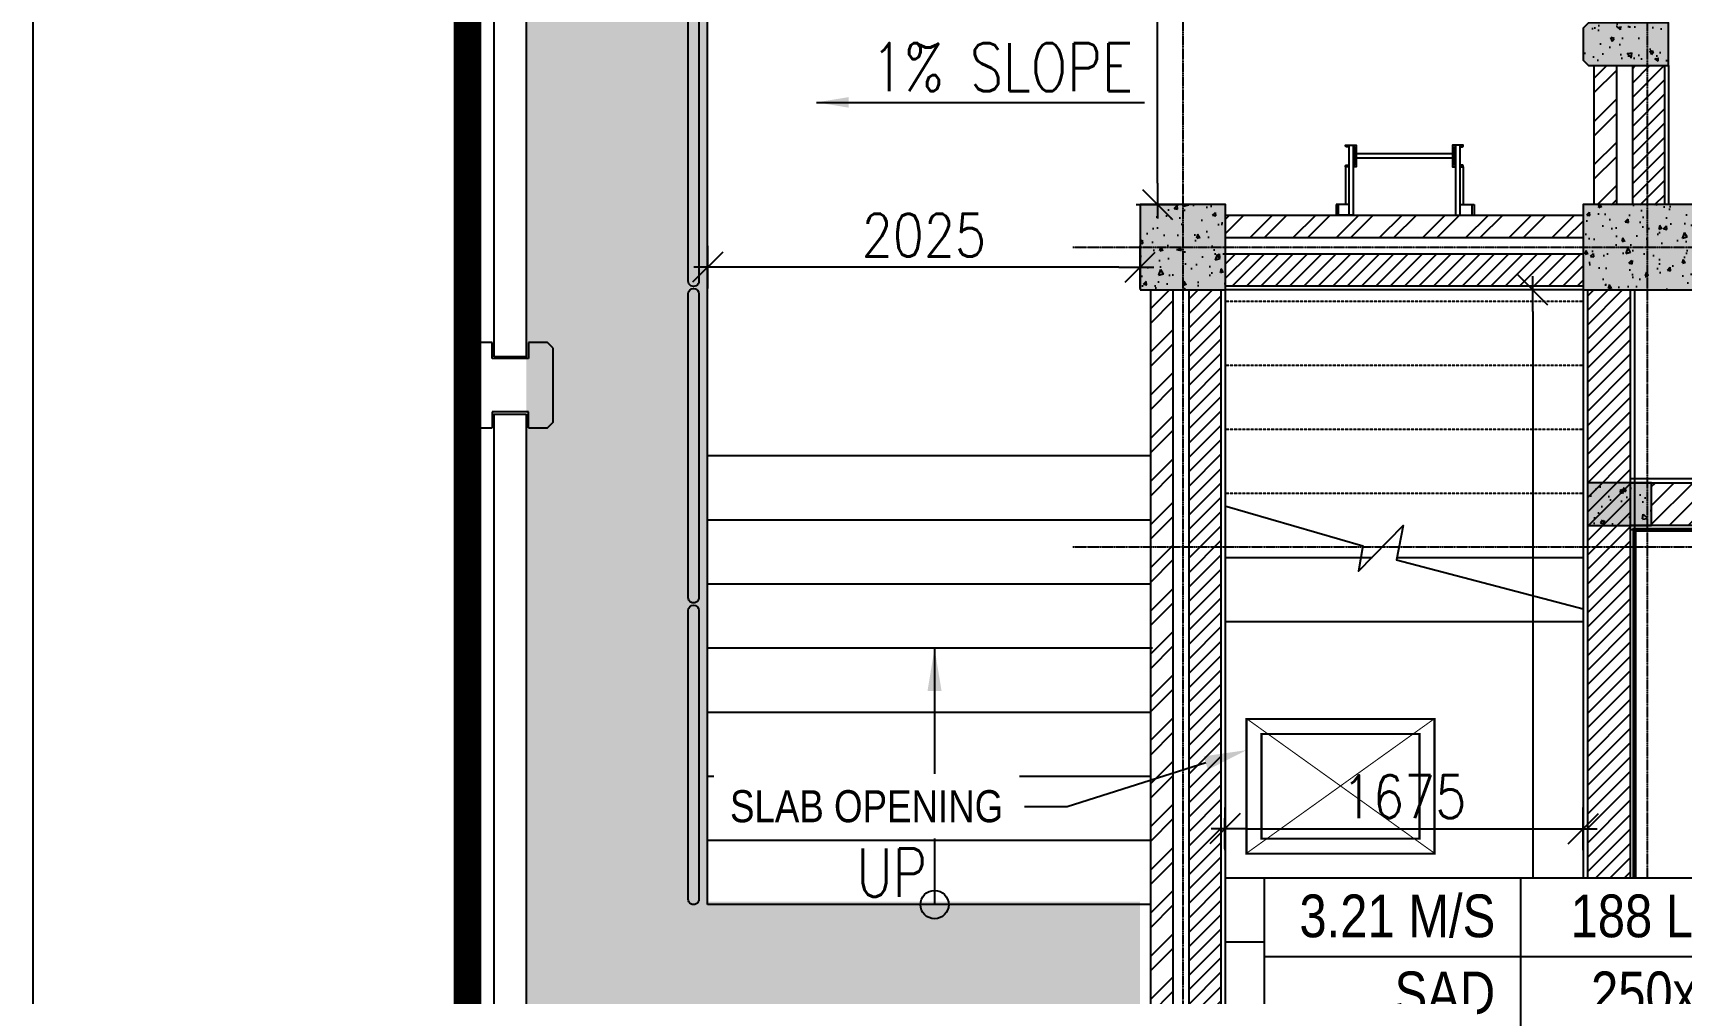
# Model space of a CAD drawing. Header units: metres. Extents: x 841183 to 1048542, y 259326 to 317714.
# Drawn here: x 918664 to 926381, y 304343 to 308837 of the extents above; entities that cross this region are included whole.
import ezdxf
from ezdxf import colors
from ezdxf.entities.mleader import LeaderData, LeaderLine
from ezdxf.enums import TextEntityAlignment as Align
from ezdxf.math import Vec2, Vec3

# ---------------------------------------------------------------- set-up
doc = ezdxf.new("R2010")
doc.units = ezdxf.units.M
doc.set_wipeout_variables(frame=1)
doc.header["$PDMODE"] = 34
for name, pattern in [('( Hidden )', [0.375, 0.25, -0.125]), ('1', [0, 0, 0]), ('DASHED2', [0.375, 0.25, -0.125]), ('HIDDEN', [0.375, 0.25, -0.125]), ('HIDDEN2', [0.1875, 0.125, -0.0625]), ('PHANTOM', [2.5, 1.25, -0.25, 0.25, -0.25, 0.25, -0.25]), ('VILLA AXIS$0$CENTER', [2, 1.25, -0.25, 0.25, -0.25])]:
    doc.linetypes.add(name, pattern=pattern)
doc.layers.add('0_HVAC-OPENING', color=126, linetype='Continuous', lineweight=0)
doc.layers.add('0_PRESSURIZATION  DUCT', color=76, linetype='1', lineweight=0)
for name, color, linetype, transparency in [('A-AXIS DIMENSION', 252, 'Continuous', 0.6), ('A-HATCH', 252, 'Continuous', 0.6), ('A-HATCH SOLID', 253, 'Continuous', 0.6), ('A-REFLECT DOWN', 252, 'Continuous', 0.6)]:
    doc.layers.add(name, color=color, linetype=linetype, transparency=transparency)
for name, color, linetype in [('A-AXIS LINE', 253, 'Continuous'), ('A-FIXTURES', 252, 'Continuous'), ('A-FLOR-STRS', 252, 'Continuous'), ('A-RAILING', 252, 'Continuous'), ('A-SECT-PATT', 9, 'Continuous'), ('A-STAIRS', 252, 'Continuous'), ('A-TEXT', 252, 'Continuous'), ('A-WALL-1', 252, 'Continuous'), ('A-WALL-2', 252, 'Continuous'), ('F-PLOT LIMITS - Zoom', 1, 'Continuous'), ('G-COL', 252, 'Continuous'), ('G-CUT-LINE', 252, 'Continuous'), ('G-LEADER', 252, 'Continuous'), ('G-STAIR', 3, 'Continuous'), ('INTEC -DOOR2', 252, 'Continuous'), ('INTEC -LEADER', 252, 'Continuous'), ('INTEC -TEXT4', 252, 'Continuous'), ('INTEC -WALL', 252, 'Continuous'), ('PAMCAD-PROJECTION', 7, 'Continuous'), ('PRE CAST WALL', 252, 'Continuous'), ('RETURN AIR DUCT', 160, 'HIDDEN'), ('REVISION-CLOUD', 9, 'Continuous'), ('SUPPLY AIR DUCT', 82, 'Continuous'), ('TIP - BEAM-CONC', 6, 'Continuous'), ('TIP - DOOR2', 252, 'Continuous')]:
    doc.layers.add(name, color=color, linetype=linetype)
doc.layers.add('A-REVCLOUD-A', color=7, linetype='Continuous', true_color=0xe00000)
doc.styles.add('ISOCP3', font='isocp3.shx')
doc.styles.add('romans', font='romans.shx', dxfattribs={"width": 0.85})
doc.styles.get("Standard").update_dxf_attribs({"font": 'ARIALN.TTF'})
doc.dimstyles.new('DIM-100', dxfattribs={"dimtxt": 200, "dimasz": 100, "dimexe": 50, "dimexo": 75, "dimgap": 50, "dimtad": 1, "dimdec": 0, "dimrnd": 5, "dimzin": 9, "dimdsep": 46, "dimtxsty": 'romans', "dimblk1": 'D-oblique', "dimblk2": 'D-oblique', "dimsah": 1, "dimcen": 100, "dimdle": 100, "dimclrd": 256, "dimclre": 256, "dimclrt": 131, "dimadec": 0, "dimazin": 0, "dimtfac": 1, "dimtdec": 0, "dimtofl": 0, "dimtmove": 2, "dimatfit": 3, "dimldrblk": 'OBLIQUE', "dimfxl": 100, "dimfxlon": 1, "dimtfillclr": 256, "dimtolj": 1, "dimtzin": 0, "dimarcsym": 0})
doc.dimstyles.new('LEADER-100', dxfattribs={"dimtxt": 225, "dimasz": 200, "dimexe": 100, "dimexo": 100, "dimgap": 50, "dimtad": 1, "dimdec": 0, "dimzin": 0, "dimdsep": 46, "dimtxsty": 'ISOCP3', "dimcen": 100, "dimdle": 100, "dimclrd": 256, "dimclre": 256, "dimclrt": 3, "dimadec": 0, "dimazin": 0, "dimtfac": 1, "dimtdec": 0, "dimtofl": 0, "dimtmove": 2, "dimatfit": 3, "dimfxl": 1, "dimtolj": 1, "dimtzin": 0, "dimarcsym": 0})
doc.dimstyles.new('LEADER-75', dxfattribs={"dimscale": 0.75, "dimtxt": 225, "dimasz": 200, "dimexe": 100, "dimexo": 100, "dimgap": 50, "dimtad": 1, "dimdec": 0, "dimzin": 0, "dimdsep": 46, "dimtxsty": 'romans', "dimcen": 100, "dimdle": 100, "dimclrd": 256, "dimclre": 256, "dimclrt": 3, "dimadec": 0, "dimazin": 0, "dimtfac": 1, "dimtdec": 0, "dimtofl": 0, "dimtmove": 2, "dimatfit": 3, "dimfxl": 1, "dimtolj": 1, "dimtzin": 0, "dimlwd": -1, "dimlwe": -1, "dimarcsym": 0})
doc.dimstyles.get("Standard").update_dxf_attribs({"dimtxt": 200, "dimasz": 150, "dimexe": 150, "dimexo": 150, "dimgap": 100, "dimtad": 0, "dimtih": 1, "dimtoh": 1, "dimdec": 0, "dimzin": 0, "dimdsep": 46, "dimtxsty": 'Standard', "dimcen": 0.09, "dimadec": 0, "dimazin": 0, "dimtfac": 1, "dimtdec": 0, "dimtofl": 0, "dimtmove": 0, "dimatfit": 3, "dimfxl": 1, "dimtolj": 1, "dimtzin": 0, "dimarcsym": 0})

# ---------------------------------------------------------------- blocks, each defined once
blk = doc.blocks.new('D-oblique')
for p, q in [((0, -1), (0, 1)), ((-0.707, -0.707), (0.707, 0.707)), ((-1, 0), (0.647, 0))]:
    blk.add_line(p, q)
blk = doc.blocks.new('*D284')
at = {"layer": 'A-AXIS DIMENSION', "lineweight": -2, "transparency": 16777216}
for p, q in [((-45334.8, 300), (-45634.8, 300)), ((-45434.8, 50), (-45434.8, -49450)), ((-45334.8, -49700), (-45634.8, -49700))]:
    blk.add_line(p, q, dxfattribs=at)
at = {"layer": 'Defpoints', "color": 0, "transparency": 16777216}
for p in [(-44732, 300), (-45434.8, -49700), (-44732, -49700)]:
    blk.add_point(p, dxfattribs=at)
at = {"layer": 'A-AXIS DIMENSION', "lineweight": -2, "transparency": 16777216, "xscale": 250, "yscale": 250, "zscale": 250}
for p, rotation in [((-45434.8, 300), 90), ((-45434.8, -49700), 270)]:
    blk.add_blockref('D-oblique', p, dxfattribs=dict(at, rotation=rotation))
at = {"layer": 'A-AXIS DIMENSION', "color": 252, "transparency": 16777216, "insert": (-45734.8, -24700), "char_height": 500, "attachment_point": 5, "rotation": 90, "style": 'romans'}
blk.add_mtext('\\A1;50000', dxfattribs=at)
blk = doc.blocks.new('_OBLIQUE')
at = {"color": 0, "linetype": 'ByBlock'}
blk.add_line((-0.5, -0.5), (0.5, 0.5), dxfattribs=at)
blk = doc.blocks.new('A$C56b1935b')
at = {"layer": 'A-WALL-1', "color": 252}
for p, q in [((-5199.4, -4595.9, 0), (-5224.4, -4620.9, 0)), ((-5224.4, -4620.9, 0), (-5224.4, -4970.9, 0)), ((-5109.4, -4595.9, 0), (-5199.4, -4595.9, 0)), ((-5109.4, -4670.9, 0), (-5109.4, -4595.9, 0)), ((-4849.4, -4595.9, 0), (-4939.4, -4595.9, 0)), ((-4939.4, -4595.9, 0), (-4939.4, -4670.9, 0)), ((-4824.4, -4620.9, 0), (-4849.4, -4595.9, 0)), ((-4824.4, -4620.9, 0), (-4824.4, -4970.9, 0)), ((-4939.4, -4670.9, 0), (-5109.4, -4670.9, 0)), ((-4939.4, -4920.9, 0), (-5109.4, -4920.9, 0)), ((-5109.4, -4920.9, 0), (-5109.4, -4995.9, 0)), ((-4939.4, -4995.9, 0), (-4939.4, -4920.9, 0)), ((-5224.4, -4970.9, 0), (-5199.4, -4995.9, 0)), ((-5199.4, -4995.9, 0), (-5109.4, -4995.9, 0)), ((-4939.4, -4995.9, 0), (-4849.4, -4995.9, 0)), ((-4849.4, -4995.9, 0), (-4824.4, -4970.9, 0)), ((-4824.4, -4970.9, 0), (-4849.4, -4995.9, 0))]:
    blk.add_line(p, q, dxfattribs=at)
at = {"layer": 'PRE CAST WALL', "color": 252}
for p, q in [((-5099.4, -4662.4, 0), (-5099.4, -2629.5, 0)), ((-4949.4, -2629.5, 0), (-4949.4, -4662.4, 0)), ((-4949.4, -4662.4, 0), (-5099.4, -4662.4, 0)), ((-5099.4, -8660.9, -41.6), (-5099.4, -4930.9, -41.6)), ((-5099.4, -4930.9, -41.6), (-4949.4, -4930.9, -41.6)), ((-4949.4, -4930.9, -41.6), (-4949.4, -8660.9, -41.6))]:
    blk.add_line(p, q, dxfattribs=at)
blk = doc.blocks.new('*D436')
at = {"layer": 'A-AXIS DIMENSION', "lineweight": -2, "transparency": 16777216}
for p, q in [((-42475.6, -4192.7), (-42475.6, -4268.3)), ((-40550.6, -4218.3), (-42375.6, -4218.3)), ((-40450.6, -4192.7), (-40450.6, -4268.3))]:
    blk.add_line(p, q, dxfattribs=at)
at = {"layer": 'Defpoints', "color": 0, "transparency": 16777216}
for p in [(-42475.6, -4125, -68.1), (-40450.6, -4125, -68.1), (-42475.6, -4218.3)]:
    blk.add_point(p, dxfattribs=at)
at = {"layer": 'A-AXIS DIMENSION', "lineweight": -2, "transparency": 16777216, "xscale": 100, "yscale": 100, "zscale": 100, "rotation": 180}
blk.add_blockref('D-oblique', (-42475.6, -4218.3), dxfattribs=at)
at = {"layer": 'A-AXIS DIMENSION', "lineweight": -2, "transparency": 16777216, "xscale": 100, "yscale": 100, "zscale": 100}
blk.add_blockref('D-oblique', (-40450.6, -4218.3), dxfattribs=at)
at = {"layer": 'A-AXIS DIMENSION', "color": 252, "transparency": 16777216, "insert": (-41463.1, -4068.3), "char_height": 200, "attachment_point": 5, "style": 'romans'}
blk.add_mtext('\\A1;2025', dxfattribs=at)
blk = doc.blocks.new('*D468')
at = {"layer": 'A-AXIS DIMENSION', "lineweight": -2, "transparency": 16777216}
for p, q in [((-40270.4, -395), (-40419.1, -395)), ((-40369.1, -3825), (-40369.1, -495)), ((-40271.6, -3925), (-40419.1, -3925))]:
    blk.add_line(p, q, dxfattribs=at)
at = {"layer": 'Defpoints', "color": 0, "transparency": 16777216}
for p in [(-40369.1, -395), (-39902.7, -395, -68.1), (-40050.6, -3925, -68.1)]:
    blk.add_point(p, dxfattribs=at)
at = {"layer": 'A-AXIS DIMENSION', "lineweight": -2, "transparency": 16777216, "xscale": 100, "yscale": 100, "zscale": 100}
for p, rotation in [((-40369.1, -395), 90), ((-40369.1, -3925), 270)]:
    blk.add_blockref('D-oblique', p, dxfattribs=dict(at, rotation=rotation))
at = {"layer": 'A-AXIS DIMENSION', "color": 252, "transparency": 16777216, "insert": (-40534.3, -1892.6), "char_height": 200, "attachment_point": 5, "rotation": 90, "style": 'romans'}
blk.add_mtext('\\A1;3530', dxfattribs=at)
blk = doc.blocks.new('*D450')
at = {"layer": 'A-AXIS DIMENSION', "lineweight": -2, "transparency": 16777216}
for p, q in [((-40053.1, -6941.2), (-40053.1, -6796.6)), ((-39953.1, -6846.6), (-38475.6, -6846.6)), ((-38375.6, -6941.2), (-38375.6, -6796.6))]:
    blk.add_line(p, q, dxfattribs=at)
at = {"layer": 'Defpoints', "color": 0, "transparency": 16777216}
for p in [(-38375.6, -6846.6), (-40053.1, -7041.7, -68.1), (-38375.6, -7041.7, -68.1)]:
    blk.add_point(p, dxfattribs=at)
at = {"layer": 'A-AXIS DIMENSION', "lineweight": -2, "transparency": 16777216, "xscale": 100, "yscale": 100, "zscale": 100, "rotation": 180}
blk.add_blockref('D-oblique', (-40053.1, -6846.6), dxfattribs=at)
at = {"layer": 'A-AXIS DIMENSION', "lineweight": -2, "transparency": 16777216, "xscale": 100, "yscale": 100, "zscale": 100}
blk.add_blockref('D-oblique', (-38375.6, -6846.6), dxfattribs=at)
at = {"layer": 'A-AXIS DIMENSION', "color": 252, "transparency": 16777216, "insert": (-39214.4, -6696.6), "char_height": 200, "attachment_point": 5, "style": 'romans'}
blk.add_mtext('\\A1;1675', dxfattribs=at)
blk = doc.blocks.new('StfGB')
at = {"layer": 'A-HATCH SOLID'}
blk.add_hatch(color=256, dxfattribs=at).paths.add_polyline_path([(-100, -187.5), (100, -187.5), (100, 187.5), (75, 212.5), (-75, 212.5), (-100, 187.5)])
at = {"layer": 'A-SECT-PATT'}
h = blk.add_hatch(dxfattribs=at)
h.set_pattern_fill('AR-CONC', color=8, style=0)
h.paths.add_polyline_path([(-100, -187.5), (100, -187.5), (100, 187.5), (75, 212.5), (-75, 212.5), (-100, 187.5)])
at = {"layer": 'A-WALL-2'}
blk.add_lwpolyline([(-100, -187.5), (100, -187.5), (100, 187.5), (75, 212.5), (-75, 212.5), (-100, 187.5)], close=True, dxfattribs=at)
blk = doc.blocks.new('A$C6F532CE2')
at = {"layer": 'A-FLOR-STRS'}
for p, q in [((60, 328.3), (60, 0)), ((80, 328.3), (80, 35)), ((560, 328.3), (560, 0)), ((580, 328.3), (580, 0)), ((545, 287.3), (95, 287.3)), ((545, 267.3), (95, 267.3)), ((545, 267.3), (95, 267.3)), ((44, 226.3), (44, 50)), ((596, 226.3), (596, 50)), ((60, 50), (0, 50)), ((0, 50), (0, 0)), ((10, 50), (10, 0)), ((80, 50), (80, 0)), ((80, 50), (80, 0)), ((580, 50), (646, 50)), ((636, 50), (636, 0)), ((646, 50), (646, 0)), ((80, 0), (0, 0)), ((80, 0), (70, 0)), ((560, 0), (576, 0)), ((566, 0), (646, 0)), ((566, 0), (576, 0))]:
    blk.add_line(p, q, dxfattribs=at)
at = {"layer": 'A-FLOR-STRS', "elevation": 0}
for points in [[(60, 320.7), (48, 320.7, -0.414214), (44, 324.7), (44, 328.3), (95, 328.3), (95, 226.3), (80, 226.3)], [(80, 233.9), (81, 233.9, 0.414214), (89, 241.9), (89, 312.7, 0.414214), (81, 320.7), (80, 320.7)], [(580, 320.7), (592, 320.7, 0.414214), (596, 324.7), (596, 328.3), (545, 328.3), (545, 226.3), (560, 226.3)], [(560, 233.9), (559, 233.9, -0.414214), (551, 241.9), (551, 312.7, -0.414214), (559, 320.7), (560, 320.7)], [(60, 226.3), (44, 226.3), (44, 229.9, -0.414214), (48, 233.9), (60, 233.9)], [(580, 226.3), (596, 226.3), (596, 229.9, 0.414214), (592, 233.9), (580, 233.9)]]:
    blk.add_lwpolyline(points, format="xyb", dxfattribs=at)
blk = doc.blocks.new('Stf200x300')
at = {"layer": 'A-HATCH SOLID'}
blk.add_hatch(color=256, dxfattribs=at).paths.add_polyline_path([(100, 150), (-100, 150), (-100, -150), (100, -150)])
at = {"layer": 'A-SECT-PATT'}
h = blk.add_hatch(dxfattribs=at)
h.set_pattern_fill('AR-CONC', color=8, style=0)
h.paths.add_polyline_path([(100, 150), (-100, 150), (-100, -150), (100, -150)])
at = {"layer": 'A-WALL-2'}
blk.add_lwpolyline([(-100, -150), (100, -150), (100, 150), (-100, 150)], close=True, dxfattribs=at)
blk = doc.blocks.new('*D440')
at = {"layer": 'A-AXIS DIMENSION', "lineweight": -2, "transparency": 16777216}
for p, q in [((-38515.9, -4325), (-38661.8, -4325)), ((-38611.8, -4425), (-38611.8, -10576.7)), ((-38515.9, -10676.7), (-38661.8, -10676.7))]:
    blk.add_line(p, q, dxfattribs=at)
at = {"layer": 'Defpoints', "color": 0, "transparency": 16777216}
for p in [(-38375.6, -4325, -68.1), (-38611.8, -10676.7), (-38375.6, -10676.7, -68.1)]:
    blk.add_point(p, dxfattribs=at)
at = {"layer": 'A-AXIS DIMENSION', "lineweight": -2, "transparency": 16777216, "xscale": 100, "yscale": 100, "zscale": 100}
for p, rotation in [((-38611.8, -4325), 90), ((-38611.8, -10676.7), 270)]:
    blk.add_blockref('D-oblique', p, dxfattribs=dict(at, rotation=rotation))
at = {"layer": 'A-AXIS DIMENSION', "color": 252, "transparency": 16777216, "insert": (-38761.8, -7500.8), "char_height": 200, "attachment_point": 5, "rotation": 90, "style": 'romans'}
blk.add_mtext('\\A1;6350', dxfattribs=at)
blk = doc.blocks.new('COLUMN-C1')
at = {"layer": 'A-WALL-1', "color": 252}
for p, q in [((923038.9, 204444.3, -68.1), (923063.9, 204469.3, -68.1)), ((923038.9, 204444.3, -68.1), (923038.9, 204094.3, -68.1)), ((923063.9, 204469.3, -68.1), (923153.9, 204469.3, -68.1)), ((923153.9, 204469.3, -68.1), (923153.9, 204394.3, -68.1)), ((923323.9, 204394.3, -68.1), (923323.9, 204469.3, -68.1)), ((923323.9, 204469.3, -68.1), (923413.9, 204469.3, -68.1)), ((923413.9, 204469.3, -68.1), (923438.9, 204444.3, -68.1)), ((923438.9, 204444.3, -68.1), (923438.9, 204094.3, -68.1)), ((923153.9, 204394.3, -68.1), (923323.9, 204394.3, -68.1)), ((923153.9, 204069.3, -68.1), (923153.9, 204144.3, -68.1)), ((923153.9, 204144.3, -68.1), (923323.9, 204144.3, -68.1)), ((923323.9, 204144.3, -68.1), (923323.9, 204069.3, -68.1)), ((923063.9, 204069.3, -68.1), (923038.9, 204094.3, -68.1)), ((923038.9, 204094.3, -68.1), (923063.9, 204069.3, -68.1)), ((923153.9, 204069.3, -68.1), (923063.9, 204069.3, -68.1)), ((923413.9, 204069.3, -68.1), (923323.9, 204069.3, -68.1)), ((923438.9, 204094.3, -68.1), (923413.9, 204069.3, -68.1))]:
    blk.add_line(p, q, dxfattribs=at)
blk = doc.blocks.new('A$Caea4c824')
at = {"layer": 'PRE CAST WALL', "color": 252}
for points, elevation in [([(385, 28187.9), (385, 30220.8), (535, 30220.8), (535, 28187.9)], -68.1), ([(535, 27919.4), (535, 24189.4), (385, 24189.4), (385, 27919.4)], -109.7)]:
    blk.add_lwpolyline(points, close=True, dxfattribs=dict(at, elevation=elevation))
at = {"layer": 'A-AXIS DIMENSION', "color": 252, "xscale": -1}
blk.add_blockref('COLUMN-C1', (923698.8, -176214.9), dxfattribs=at)
blk = doc.blocks.new('D800')
at = {"layer": 'TIP - DOOR2'}
for points in [[(0, 900), (0, 1046), (50, 1046), (50, 1006), (66, 1006), (66, 949), (50, 949), (50, 900)], [(800, 900), (800, 1046), (750, 1046), (750, 1006), (734, 1006), (734, 949), (750, 949), (750, 900)]]:
    blk.add_lwpolyline(points, close=True, dxfattribs=at)
blk.add_lwpolyline([(50, 200), (50, 900), (93.1, 900), (93.1, 201.3)], dxfattribs=at)
blk.add_arc((50, 900), 700, 270, 0, dxfattribs=at)
blk = doc.blocks.new('*U57')
at = {"color": 255}
blk.add_wipeout([(-1612.4, 2324.1), (-4733.6, 2324.1), (-4733.6, 1400.6), (-1612.4, 1400.6)], dxfattribs=at)
blk.add_lwpolyline([(-1612.4, 2324.1), (-4733.6, 2324.1), (-4733.6, 1400.6), (-1612.4, 1400.6)], close=True)
for points in [[(-3233.6, 2324.1), (-3233.6, 1400.6)], [(-1612.4, 1862.4), (-4733.6, 1862.4)]]:
    blk.add_lwpolyline(points)
at = {"layer": 'SUPPLY AIR DUCT'}
for tag, p in [('M/S', (-3900, 1977.8)), ('L/S', (-2160.8, 1977.8)), ('SAD', (-3970.3, 1527.2)), ('SIZE', (-2359.5, 1527.2))]:
    blk.add_attdef(tag, p, '', height=250, dxfattribs=at)
blk.add_leader([(0, 0), (-1133, 1864.3), (-1612.4, 1862.4)], dimstyle='Standard', override={"dimasz": 250, "dimgap": 100, "dimtad": 0})
blk = doc.blocks.new('A$Caca1db55')
at = {"layer": '0_HVAC-OPENING', "linetype": '( Hidden )', "ltscale": 100, "const_width": 5, "elevation": -111.4}
blk.add_lwpolyline([(-39752.2, -6686.4), (-38872.2, -6686.4), (-38872.2, -6056.4), (-39752.2, -6056.4)], close=True, dxfattribs=at)
for points in [[(-39752.2, -6686.4), (-38872.2, -6056.4)], [(-38872.2, -6686.4), (-39752.2, -6056.4)]]:
    blk.add_lwpolyline(points, dxfattribs=at)
at = {"layer": '0_PRESSURIZATION  DUCT', "const_width": 10, "elevation": -111.4}
for points in [[(-39043.1, -6058.2), (-39752.2, -6058.2), (-39752.2, -6688.2), (-39043.1, -6688.2)], [(-39662.2, -6688.2), (-38872.2, -6688.2), (-38872.2, -6058.2), (-39043.1, -6058.2)], [(-39043.1, -6128.2), (-39682.2, -6128.2), (-39682.2, -6618.2), (-39043.1, -6618.2)], [(-39657, -6618.2), (-38942.2, -6618.2), (-38942.2, -6128.2), (-39043.1, -6128.2)]]:
    blk.add_lwpolyline(points, dxfattribs=at)
ml = blk.add_multileader_mtext('Standard')
ml.set_content('SLAB OPENING', color=256)
ml.set_leader_properties()
ml.build(insert=Vec2(0, 0))
ml.multileader.update_dxf_attribs({"text_left_attachment_type": 2, "text_right_attachment_type": 2, "dogleg_length": 200, "arrow_head_size": 200})
ctx = ml.context
ctx.base_point, ctx.char_height, ctx.arrow_head_size, ctx.landing_gap_size, ctx.plane_origin = Vec3(-42252.9, -6468.9, 103.7), 150, 200, 100, Vec3(-43860.3, -8531.5, 103.7)
ctx.left_attachment, ctx.right_attachment, ctx.text_align_type = 2, 2, 2
notes = []
notes.append((ctx, [(0, (1, 1, 0), (-40591.5, -6468.9, 103.7), (-1, 0), 200, [(0, [(-39752.2, -6203.8, 103.7)], 0, [])])]))
ctx.mtext.insert, ctx.mtext.alignment, ctx.mtext.flow_direction = Vec3(-40891.5, -6391.3, 103.7), 3, 5
ctx.mtext.has_bg_fill, ctx.mtext.bg_color, ctx.mtext.bg_scale_factor, ctx.mtext.bg_transparency, ctx.mtext.use_window_bg_color = 1, -1027028792, 1.5, 0, 1
for ctx, leaders in notes:
    for number, flags, end, landing, length, lines in leaders:
        leader = LeaderData()
        leader.index, (leader.has_last_leader_line, leader.has_dogleg_vector, leader.attachment_direction) = number, flags
        leader.last_leader_point, leader.dogleg_vector, leader.dogleg_length = Vec3(end), Vec3(landing), length
        for number, points, colour, breaks in lines:
            line = LeaderLine()
            line.index, line.vertices, line.color, line.breaks = number, Vec3.list(points), colors.encode_raw_color(colour), breaks
            leader.lines.append(line)
        ctx.leaders.append(leader)
blk = doc.blocks.new('A$C10b3fa2f')
at = {"layer": 'F-PLOT LIMITS - Zoom', "color": 252, "linetype": 'HIDDEN2', "ltscale": 2500, "elevation": 74}
blk.add_lwpolyline([(-43400, 300, 100, 75, 0), (6600, 300, 128.5, 128.5, 0), (6600.1, -49700, 128.5, 128.5, 0), (-43400, -49700, 128.5, 128.5, 0)], format="xyseb", close=True, dxfattribs=at)
at = {"layer": 'A-AXIS DIMENSION', "color": 252}
dim = blk.add_linear_dim(base=(-45434.8, -49700, 74), p1=(-44732, 300, 74), p2=(-44732, -49700, 74), angle=90, dimstyle='DIM-100', override={"dimtxt": 500, "dimasz": 250, "dimexe": 200, "dimexo": 200, "dimrnd": 100, "dimdle": 200, "dimclrt": 252}, dxfattribs=at)
dim.commit()
dim.dimension.update_dxf_attribs({"geometry": '*D284', "text_midpoint": (-45734.8, -24700, 74)})
blk.add_blockref('A$C56b1935b', (-38175.6, 300, 6), dxfattribs=at)
at = {"layer": 'A-REFLECT DOWN'}
h = blk.add_hatch(dxfattribs=at)
h.set_pattern_fill('AR-HBONE', color=256, scale=75, style=0)
h.set_pattern_definition([(45, (-872853.3, -501345.44), (0, 424.26407), [900, -300]), (135, (-872641.16, -501133.3), (3e-14, 424.26407), [900, -300])])
h.paths.add_polyline_path([(-40951.9, -7637.1), (-40445.1, -7637.1), (-40278.2, -7926.1), (-40445.1, -8215.1), (-40951.9, -8215.1), (-41118.8, -7926.1)])
edge = h.paths.add_edge_path()
edge.add_line((-40250.6, -6912.7), (-42275.6, -6912.7))
edge.add_line((-42275.6, -6912.7), (-42275.6, -105.8))
edge.add_line((-42275.6, -105.8), (-42275.6, 38.9))
edge.add_line((-42275.6, 38.9), (-43125, 38.9))
edge.add_line((-43125, 38.9), (-43125, -30517.1))
edge.add_line((-43125, -30517.1), (-43000, -30517.1))
edge.add_line((-43000, -30517.1), (-43000, -32386.1))
edge.add_line((-43000, -32386.1), (-6450, -32386.1))
edge.add_arc((-6450, -25886.1), 6500, 270, 360)
edge.add_line((50, -25886.1), (50, -22117.5))
edge.add_line((50, -22117.5), (-3025.4, -22117.5))
edge.add_line((-3025.4, -22117.5), (-3025.4, -31367.5))
edge.add_line((-3025.4, -31367.5), (-37875.6, -31367.3))
edge.add_line((-37875.6, -31367.3), (-37875.6, -22117.5))
edge.add_line((-37875.6, -22117.5), (-40250.6, -22117.5))
edge.add_line((-40250.6, -22117.5), (-40250.6, -6912.7))
blk = doc.blocks.new('A$Cef9c9996')
at = {"layer": 'A-HATCH'}
h = blk.add_hatch(dxfattribs=at)
h.set_pattern_fill('ANSI32', color=256, scale=15, angle=180)
h.set_pattern_definition([(225, (1829.27, 1491.02), (101.0279, -101.0279), []), (225, (1761.92, 1491.02), (101.0279, -101.0279), [])])
h.paths.add_polyline_path([(-38325.61537, -3926.6899), (-38220.61537, -3926.6899), (-38220.61537, -3274.99875), (-38325.61537, -3274.99875)])
h = blk.add_hatch(dxfattribs=at)
h.set_pattern_fill('ANSI31', color=256, scale=15, angle=180, style=0)
h.set_pattern_definition([(225, (1829.273, 1491.025), (33.67596, -33.67596), [])])
h.paths.add_polyline_path([(-38145.61537, -3926.6899), (-37995.61537, -3926.6899), (-37995.61537, -3274.99875), (-38145.61537, -3274.99875)])
h = blk.add_hatch(dxfattribs=at)
h.set_pattern_fill('ANSI32', color=256, scale=15)
h.set_pattern_definition([(45, (-873053.33, -309197.14), (-101.027881, 101.027881), []), (45, (-872985.98, -309197.14), (-101.027881, 101.027881), [])])
h.paths.add_polyline_path([(-40450.61533, -4076.69016), (-40450.61559, -4076.69016), (-40450.61559, -3971.69016), (-40450.61533, -3971.69016)])
h.paths.add_polyline_path([(-40295.61533, -4324.99901), (-40400.61533, -4324.99901), (-40400.61533, -9476.69043), (-40295.61533, -9476.69043)])
h = blk.add_hatch(dxfattribs=at)
h.set_pattern_fill('ANSI32', color=256, scale=15, angle=-180)
h.set_pattern_definition([(225, (-873053.33, -309195.45), (101.027881, -101.027881), []), (225, (-873120.68, -309195.45), (101.027881, -101.027881), [])])
h.paths.add_polyline_path([(-40050.61533, -3974.99901), (-40050.61533, -4079.99901), (-38375.61537, -4079.99901), (-38375.61537, -3974.99901)])
h = blk.add_hatch(dxfattribs=at)
h.set_pattern_fill('ANSI31', color=256, scale=15, style=0)
h.set_pattern_definition([(45, (-110310.893, -154243.91), (-33.67596, 33.67596), [])])
h.paths.add_polyline_path([(-40050.61533, -4155.01191), (-40050.61533, -4305.01191), (-38375.61537, -4305.82481), (-38375.61537, -4155.82481)])
h = blk.add_hatch(dxfattribs=at)
h.set_pattern_fill('ANSI31', color=256, scale=15)
h.set_pattern_definition([(45, (-873053.327, -309197.14), (-33.6759605, 33.6759605), [])])
h.paths.add_polyline_path([(-40070.61533, -4324.99901), (-40220.61507, -4324.99901), (-40220.61507, -9476.69043), (-40070.61533, -9476.69043)])
h = blk.add_hatch(dxfattribs=at)
h.set_pattern_fill('ANSI31', color=256, scale=15)
h.set_pattern_definition([(45, (14604.04, -10027.43), (-33.67596, 33.67596), [])])
h.paths.add_polyline_path([(-38155.47993, -4324.99875), (-38355.47993, -4324.99875), (-38355.47988, -10476.69043), (-38155.47988, -10476.69043)])
h = blk.add_hatch(dxfattribs=at)
h.set_pattern_fill('ANSI31', color=256, scale=500, angle=-180)
h.set_pattern_definition([(225, (-959189.83, -309197.11), (44.194174, -44.194174), [])])
h.paths.add_polyline_path([(-35949.48603, -5227.23283), (-38055.61764, -5227.23283), (-38055.61764, -5427.23283), (-35949.48603, -5427.23283)])
h.paths.add_polyline_path([(-33585.61764, -5227.23283), (-35749.48603, -5227.23283), (-35749.48603, -5427.23283), (-33585.61764, -5427.23283)])
h.paths.add_polyline_path([(-30374.27768, -5357.77533), (-30354.27768, -5337.77533), (-30194.27932, -5337.77533), (-30194.27735, -5227.23568), (-33585.61764, -5227.23283), (-33585.61764, -5427.23283), (-30374.27768, -5427.23283)])
at = {"layer": 'A-HATCH SOLID'}
for points in [[(-40450.61533, -4324.99901), (-40050.61533, -4324.99901), (-40050.61533, -3924.99875), (-40450.61533, -3924.99875)], [(-38375.61537, -4324.99875), (-37775.61537, -4324.99875), (-37775.61537, -3924.99875), (-38375.61537, -3924.99875)]]:
    blk.add_hatch(color=256, dxfattribs=at).paths.add_polyline_path(points)
at = {"layer": 'A-REFLECT DOWN'}
h = blk.add_hatch(dxfattribs=at)
h.set_pattern_fill('AR-HBONE', color=256, scale=75, style=0)
h.set_pattern_definition([(45, (-873053.33, -501634.64), (0, 424.26407), [900, -300]), (135, (-872841.2, -501422.5), (3e-14, 424.26407), [900, -300])])
h.paths.add_polyline_path([(-41151.96082, -7926.32103), (-40645.1139, -7926.32103), (-40478.26212, -8215.31679), (-40645.1139, -8504.31255), (-41151.96082, -8504.31255), (-41318.8126, -8215.31679)])
edge = h.paths.add_edge_path()
edge.add_line((-40450.61533, -7201.94287), (-42475.61533, -7201.94287))
edge.add_line((-42475.61533, -7201.94287), (-42475.61533, -394.99875))
edge.add_line((-42475.61533, -394.99875), (-42475.61533, -250.33845))
edge.add_line((-42475.61533, -250.33845), (-43325.04045, -250.33845))
edge.add_line((-43325.04045, -250.33845), (-43325.03899, -30806.27827))
edge.add_line((-43325.03899, -30806.27827), (-43200.04115, -30806.27827))
edge.add_line((-43200.04115, -30806.27827), (-43200.04115, -32675.32518))
edge.add_line((-43200.04115, -32675.32518), (-6650.05266, -32675.32518))
edge.add_arc((-6650.05266, -26175.32518), 6500, 270, 360)
edge.add_line((-150.05266, -26175.32518), (-150.05266, -22406.69091))
edge.add_line((-150.05266, -22406.69091), (-3225.46308, -22406.69091))
edge.add_line((-3225.46308, -22406.69091), (-3225.46308, -31656.6906))
edge.add_line((-3225.46308, -31656.6906), (-38075.61537, -31656.47599))
edge.add_line((-38075.61537, -31656.47599), (-38075.61537, -22406.6906))
edge.add_line((-38075.61537, -22406.6906), (-40450.61533, -22406.6906))
edge.add_line((-40450.61533, -22406.6906), (-40450.61533, -7201.94287))
at = {"layer": 'A-SECT-PATT'}
h = blk.add_hatch(dxfattribs=at)
h.set_pattern_fill('AR-CONC', color=252, angle=23.86823727, style=0)
h.set_pattern_definition([(73.86824, (-150416.2, -62716.27), (173.05345, 59.14229), [19.05, -209.55]), (18.86824, (-150416.2, -62716.27), (-109.53758, 160.45665), [15.24, -167.64058]), (124.31968, (-150401.77, -62711.34), (63.51588, 219.59893), [16.19, -178.09024]), (70.05244, (-150436.75, -62669.82), (264.9077, 71.2412), [28.575, -314.325]), (120.5038, (-150414.67, -62663.88), (116.98376, 322.3278), [24.285, -267.1356]), (15.0524, (-150436.75, -62669.82), (116.98376, 322.3278), [22.85997, -251.45973]), (44.86824, (-150408.38, -62671.15), (180.02813, -32.17087), [19.05, -209.55]), (349.86824, (-150408.38, -62671.15), (-18.01222, 193.44316), [15.24, -167.64]), (95.31968, (-150393.38, -62673.83), (162.01591, 161.2723), [16.19, -178.08994]), (61.36824, (-150416.19, -62716.27), (-31.38944, 78.573514), [0, -165.608, 0, -170.18, 0, -168.275]), (31.36824, (-150416.19, -62716.27), (20.5686, 118.650527), [0, -97.028, 0, -161.798, 0, -64.135]), (351.36824, (-150467.99, -62739.19), (126.31272, 49.625846), [0, -63.5, 0, -198.12, 0, -262.89]), (341.36824, (-150491.22, -62749.47), (125.1725, 83.19018), [0, -82.55, 0, -131.572, 0, -186.69])])
h.paths.add_polyline_path([(-40450.61533, -4324.99875), (-40050.61533, -4324.99875), (-40050.61533, -3924.99875), (-40450.61533, -3924.99875)])
h = blk.add_hatch(dxfattribs=at)
h.set_pattern_fill('AR-CONC', color=252, angle=23.86823727, style=0)
h.set_pattern_definition([(73.86824, (-151851.2, -62716.27), (173.05345, 59.14229), [19.05, -209.55]), (18.86824, (-151851.2, -62716.27), (-109.53758, 160.45665), [15.24, -167.64058]), (124.31968, (-151836.77, -62711.34), (63.51588, 219.59893), [16.19, -178.09024]), (70.05244, (-151871.75, -62669.82), (264.9077, 71.2412), [28.575, -314.325]), (120.5038, (-151849.67, -62663.88), (116.98376, 322.3278), [24.285, -267.1356]), (15.0524, (-151871.75, -62669.82), (116.98376, 322.3278), [22.85997, -251.45973]), (44.86824, (-151843.38, -62671.15), (180.02813, -32.17087), [19.05, -209.55]), (349.86824, (-151843.38, -62671.15), (-18.01222, 193.44316), [15.24, -167.64]), (95.31968, (-151828.38, -62673.83), (162.01591, 161.2723), [16.19, -178.08994]), (61.36824, (-151851.19, -62716.27), (-31.38944, 78.573514), [0, -165.608, 0, -170.18, 0, -168.275]), (31.36824, (-151851.19, -62716.27), (20.5686, 118.650527), [0, -97.028, 0, -161.798, 0, -64.135]), (351.36824, (-151902.99, -62739.19), (126.31272, 49.625846), [0, -63.5, 0, -198.12, 0, -262.89]), (341.36824, (-151926.22, -62749.47), (125.1725, 83.19018), [0, -82.55, 0, -131.572, 0, -186.69])])
h.paths.add_polyline_path([(-38375.61537, -4324.99875), (-37780.61563, -4324.99875), (-37780.61563, -3924.99875), (-38375.61537, -3924.99875)])
at = {"layer": 'A-AXIS LINE', "linetype": 'VILLA AXIS$0$CENTER', "ltscale": 4}
for p, q in [((-40250.61533, 4858.12244, 0.00009), (-40250.61533, -22453.28214, 0.00009)), ((-38075.61537, 4858.12244, 0.00009), (-38075.61537, -22456.13794, -5.9642)), ((-40765.74437, -4124.99875, -113.58086), (8014.64756, -4124.99875, 0.00009)), ((-40765.74437, -5527.23283, 68.05342), (8014.64756, -5527.23283, 68.05342))]:
    blk.add_line(p, q, dxfattribs=at)
at = {"layer": 'A-FIXTURES'}
for points, elevation in [([(-37975.61537, -3274.99875), (-37975.61537, -3926.6899)], 47.92296), ([(-38375.61537, -4324.99901), (-40050.61533, -4324.99901), (-40050.61507, -4324.99875)], -20.13038), ([(-38375.61537, -4324.99901), (-40050.61533, -4324.99901), (-40050.61507, -4324.99875)], -20.13038)]:
    blk.add_lwpolyline(points, dxfattribs=dict(at, elevation=elevation))
at = {"layer": 'A-RAILING', "elevation": 18.04066}
for points in [[(-42566.45347, -4283.23504), (-42566.45347, -2861.38822, -0.9997598187), (-42516.45347, -2861.37621), (-42516.45347, -4283.23504, -1.0000000001)], [(-42566.45347, -5765.08186), (-42566.45347, -4343.23504, -0.9997598187), (-42516.45347, -4343.22304), (-42516.45347, -5765.08186, -1.0000000001)], [(-42566.45347, -7176.94287), (-42566.45347, -5825.08186, -0.9997598187), (-42516.45347, -5825.06986), (-42516.45347, -7176.94287, -1.0000000001)]]:
    blk.add_lwpolyline(points, format="xyb", close=True, dxfattribs=at)
at = {"layer": 'A-STAIRS'}
for p, q in [((-40400.61533, -5101.94287, -20.13038), (-42475.61533, -5101.94287, -20.13038)), ((-40398.78657, -5401.94287, -20.13038), (-42475.61533, -5401.94287, -20.13038)), ((-40400.61533, -5701.94287, -20.13038), (-42475.61533, -5701.94287, -20.13038)), ((-40392.61928, -6001.94287, -20.13038), (-42475.61533, -6001.94287, -20.13038)), ((-40400.61533, -6301.94287, -20.13038), (-42475.61533, -6301.94287, -20.13038)), ((-40400.61533, -6601.94287, -20.13038), (-42475.61533, -6601.94287, -20.13038)), ((-40400.61533, -6901.94287, -20.13038), (-42475.61533, -6901.94287, -20.13038)), ((-40400.61533, -7201.94287, -20.13038), (-42475.61533, -7201.94287, -20.13038))]:
    blk.add_line(p, q, dxfattribs=at)
at = {"layer": 'A-STAIRS', "elevation": -20.13038}
for points in [[(-42475.61533, -7201.94287), (-42475.61533, -394.99875)], [(-40053.11508, -5576.69043), (-39364.69012, -5576.69043)], [(-39248.44163, -5576.69043), (-38375.61537, -5576.69043)], [(-40053.11508, -5876.69043), (-38375.61537, -5876.69043)], [(-40048.11508, -7076.69043), (-38375.61537, -7076.69043)], [(-40048.11508, -7376.69043), (-38375.61537, -7376.69043)]]:
    blk.add_lwpolyline(points, dxfattribs=at)
at = {"layer": 'A-WALL-2'}
for p, q in [((-38325.61537, -3274.99875, -20.13038), (-38325.61537, -3926.6899, -20.13038)), ((-38220.61537, -3274.99875, -20.13038), (-38220.61537, -3926.6899, -20.13038)), ((-38145.61537, -3274.99875, -20.13038), (-38145.61537, -3926.6899, -20.13038)), ((-37995.61537, -3274.99875, -20.13038), (-37995.61537, -3926.6899, -20.13038)), ((-40050.61533, -4079.99901, -20.13038), (-38375.61537, -4079.99901, -20.13038)), ((-40050.61533, -4154.99901, -20.13038), (-38375.61537, -4154.99901, -20.13037)), ((-40050.61533, -4304.99901, -20.13038), (-38375.61537, -4304.99901, -20.13037)), ((-40295.61533, -9476.69043, 47.92296), (-40295.61533, -4324.99901, -10.3289)), ((-40295.61507, -9476.69043, 47.92296), (-40295.61507, -4324.99901, -10.3289)), ((-40220.61533, -9476.69043, 47.92296), (-40220.61533, -4324.99901, -10.3289)), ((-40220.61507, -9476.69043, 47.92296), (-40220.61507, -4324.99901, -10.3289)), ((-40070.61533, -9476.69043, 47.92296), (-40070.61533, -4324.99901, -10.3289)), ((-40070.61533, -9476.69043, 47.92296), (-40070.61533, -4324.99901, -10.3289)), ((-38375.61537, -4324.99875, -20.13038), (-38375.61537, -10476.69043, -20.13038)), ((-38355.61537, -4324.99875, -20.13038), (-38355.61537, -10476.69043, -20.13038)), ((-38155.61537, -4324.99875, -20.13038), (-38155.61537, -10476.69043, -20.13038))]:
    blk.add_line(p, q, dxfattribs=at)
for points, elevation in [([(-40050.61533, -3974.99901), (-38375.61537, -3974.99901)], -20.13038), ([(-40400.61533, -9476.69043), (-40400.61533, -4324.99901)], 47.92296), ([(-40400.61533, -9476.69043), (-40400.61533, -4324.99901)], 47.92296)]:
    blk.add_lwpolyline(points, dxfattribs=dict(at, elevation=elevation))
at = {"layer": 'G-COL', "elevation": -20.13038}
for points in [[(-40450.61533, -4324.99901), (-40050.61533, -4324.99901), (-40050.61533, -3924.99875), (-40450.61533, -3924.99875)], [(-38375.61537, -4324.99875), (-37775.61537, -4324.99875), (-37775.61537, -3924.99875), (-38375.61537, -3924.99875)]]:
    blk.add_lwpolyline(points, close=True, dxfattribs=at)
at = {"layer": 'G-CUT-LINE', "elevation": -20.13038}
blk.add_lwpolyline([(-40053.11508, -5334.81854), (-39407.24635, -5522.74726), (-39427.40001, -5640.62658), (-39218.65096, -5427.79552), (-39250.60448, -5587.50047), (-38375.61537, -5816.66419)], dxfattribs=at)
at = {"layer": 'G-LEADER'}
blk.add_circle((-41413.1153, -7201.94287, -20.13038), 66.1738, dxfattribs=at)
at = {"layer": 'G-STAIR', "color": 252, "linetype": 'HIDDEN', "ltscale": 2}
for p, q in [((-40050.61533, -4376.69043, -20.13038), (-38375.61537, -4376.69043, -20.13038)), ((-40050.61533, -4676.69043, -20.13038), (-38375.61537, -4676.69043, -20.13038)), ((-40050.61533, -4976.69043, -20.13038), (-38375.61537, -4976.69043, -20.13038)), ((-40050.61533, -5276.69043, -20.13038), (-38375.61537, -5276.69043, -20.13038)), ((-39250.60448, -5576.69043, -20.13038), (-38375.61537, -5576.69043, -20.13038))]:
    blk.add_line(p, q, dxfattribs=at)
at = {"layer": 'INTEC -WALL'}
for p, q in [((-40295.61533, -9476.69043, 47.92296), (-40295.61533, -4324.99901, -10.3289)), ((-40220.61533, -9476.69043, 47.92296), (-40220.61533, -4324.99901, -10.3289)), ((-40070.61533, -9476.69043, 47.92296), (-40070.61533, -4324.99901, -10.3289)), ((-40070.61507, -9476.69043, 47.92296), (-40070.61507, -4324.99901, -10.3289)), ((-40070.61507, -9476.69043, 47.92296), (-40070.61507, -4324.99901, -10.3289))]:
    blk.add_line(p, q, dxfattribs=at)
at = {"layer": 'INTEC -WALL', "elevation": 47.92296}
blk.add_lwpolyline([(-40400.61509, -9476.69043), (-40400.61528, -4324.99901)], dxfattribs=at)
at = {"layer": 'A-REVCLOUD-A'}
blk.add_blockref('A$C6F532CE2', (-39533.11533, -3974.99893, -20.13038), dxfattribs=at)
at = {"layer": 'TIP - BEAM-CONC', "color": 1, "linetype": 'DASHED2'}
for name, p, rotation in [('StfGB', (-38163.11537, -3174.99875, -20.13038), 89.99999999999993), ('Stf200x300', (-38255.61537, -7404.73285, -20.13038), 180)]:
    blk.add_blockref(name, p, dxfattribs=dict(at, rotation=rotation))
at = {"layer": 'A-TEXT', "style": 'romans', "width": 0.8}
blk.add_text('UP', height=225, dxfattribs=at).set_placement((-41779.25875, -7164.77513, 47.92279))
at = {"layer": 'INTEC -TEXT4', "style": 'romans', "width": 0.8}
blk.add_text('1%%% SLOPE', height=225, dxfattribs=at).set_placement((-41096.68311, -3281.44586, 47.92295), align=Align.MIDDLE)
at = {"layer": 'A-AXIS DIMENSION'}
dim = blk.add_linear_dim(base=(-40369.07255, -394.99875, 47.92296), p1=(-40050.61533, -3924.99875, -20.13038), p2=(-39902.69101, -394.99875, -20.13038), angle=90, dimstyle='DIM-100', override={"dimclrt": 252}, dxfattribs=at)
dim.commit()
dim.dimension.update_dxf_attribs({"geometry": '*D468', "text_midpoint": (-40534.32716, -1892.63794, 47.92296), "dimtype": 160})
for base, p1, p2, picture, middle in [((-42475.61533, -4218.32593, 47.92296), (-40450.61533, -4124.99888, -20.13038), (-42475.61533, -4124.99888, -20.13038), '*D436', (-41463.11533, -4068.32593, 47.92296)), ((-38375.61537, -6846.63794, 47.92296), (-40053.11508, -7041.69043, -20.13038), (-38375.61537, -7041.69043, -20.13038), '*D450', (-39214.36522, -6696.63794, 47.92296))]:
    dim = blk.add_linear_dim(base=base, p1=p1, p2=p2, dimstyle='DIM-100', override={"dimclrt": 252}, dxfattribs=at)
    dim.commit()
    dim.dimension.update_dxf_attribs({"geometry": picture, "text_midpoint": middle})
dim = blk.add_linear_dim(base=(-38611.82716, -10676.69132, 47.92296), p1=(-38375.61537, -4324.99901, -20.13038), p2=(-38375.61535, -10676.69132, -20.13039), angle=90, dimstyle='DIM-100', override={"dimclrt": 252}, dxfattribs=at)
dim.commit()
dim.dimension.update_dxf_attribs({"geometry": '*D440', "text_midpoint": (-38761.82716, -7500.84517, 47.92296)})
at = {"layer": 'G-LEADER'}
for points in [[(-41413.1153, -6001.94287, -20.13038), (-41413.1153, -7201.94287, -20.13038)], [(-39118.61588, -7262.13794, -20.13038), (-39117.36036, -9573.80578, -20.13038)]]:
    blk.add_leader(points, dimstyle='LEADER-100', dxfattribs=at)
at = {"layer": 'INTEC -LEADER'}
blk.add_leader([(-41965.31871, -3446.85434, 47.92295), (-40429.6871, -3446.85434, 47.92295)], dimstyle='LEADER-75', dxfattribs=at)
at = {"layer": 'REVISION-CLOUD', "color": 5}
blk.add_blockref('A$Caea4c824', (-43860.00941, -32825.31328, 47.92296), dxfattribs=at)
at = {"layer": 'A-FIXTURES'}
for points, elevation in [([(-40050.61533, -9476.69043), (-40050.61533, -3924.99875)], 47.92296), ([(-38135.61537, -4324.99875), (-38135.61537, -10476.69043)], 47.92296), ([(-38155.61764, -5207.23283), (-30194.27699, -5207.23283)], -20.13033), ([(-30194.27735, -5447.23283), (-35730.61764, -5447.23283), (-35730.61537, -9856.00416), (-35970.61537, -9856.00416), (-35970.61764, -5447.23283), (-38155.61764, -5447.23283)], 47.92296)]:
    blk.add_lwpolyline(points, dxfattribs=dict(at, elevation=elevation))
at = {"layer": 'A-FLOR-STRS'}
blk.add_line((-38988.11535, -3687.71477, -20.13038), (-39438.11535, -3687.71477, -20.13038), dxfattribs=at)
at = {"layer": 'A-FLOR-STRS', "elevation": -20.13038}
blk.add_lwpolyline([(-38953.11535, -3654.31477), (-38941.11535, -3654.31477, 0.4142135624), (-38937.11535, -3650.31477), (-38937.11535, -3646.71477), (-38988.11535, -3646.71477), (-38988.11535, -3748.71477), (-38973.11535, -3748.71477)], format="xyb", dxfattribs=at)
at = {"layer": 'A-WALL-2'}
for points, elevation in [([(-38155.61764, -5227.23283), (-30194.27735, -5227.23283)], -20.13033), ([(-35950.61537, -9856.00416), (-35950.61764, -5427.23283), (-38155.61764, -5427.23283)], 18.04068)]:
    blk.add_lwpolyline(points, dxfattribs=dict(at, elevation=elevation))
at = {"layer": 'RETURN AIR DUCT', "linetype": 'PHANTOM', "ltscale": 500, "const_width": 20, "elevation": 98.46183}
blk.add_lwpolyline([(-35970.61642, -8037.23283), (-37335.02226, -8037.23283), (-37335.02226, -7797.23283), (-35970.61642, -7797.23283), (-35970.61764, -5447.23283), (-38135.61537, -5447.23283), (-38135.61537, -10476.69043), (-37775.61537, -10476.69043), (-37775.61537, -10836.69032), (-35970.61642, -10836.69032), (-35970.61642, -8037.23283)], close=True, dxfattribs=at)
at = {"layer": 'INTEC -DOOR2', "xscale": -1, "rotation": 180}
blk.add_blockref('D800', (-38135.02121, -6964.23285, 47.92296), dxfattribs=at)
at = {"layer": 'TIP - BEAM-CONC', "color": 1, "linetype": 'DASHED2', "rotation": 270}
blk.add_blockref('Stf200x300', (-38205.61764, -5327.23283, -58.30139), dxfattribs=at)

msp = doc.modelspace()

# ---------------------------------------------------------------- block references
at = {"layer": 'PAMCAD-PROJECTION', "color": 6}
msp.add_blockref('A$Cef9c9996', (964298.7, 311958.9, -97.8), dxfattribs=at)

# ---------------------------------------------------------------- next in the draw order: block references
at = {"color": 2}
msp.add_blockref('A$C10b3fa2f', (964098.7, 311683.9, -103.7), dxfattribs=at)

# ---------------------------------------------------------------- next in the draw order: block references
ref = msp.add_blockref('*U57', (928215.9, 303022.1), dxfattribs=dict(xscale=0.8, yscale=0.8, zscale=0.8))
ref.add_attrib('SAD', 'SAD', (925039.6, 304243.8), dxfattribs={"layer": 'SUPPLY AIR DUCT', "height": 200})
ref.add_attrib('SIZE', '250x250', (925959.6, 304243.8), dxfattribs={"layer": 'SUPPLY AIR DUCT', "height": 200})
ref.add_attrib('M/S', '3.21 M/S', (924594.1, 304604.3), dxfattribs={"layer": 'SUPPLY AIR DUCT', "height": 200})
ref.add_attrib('L/S', '188 L/S', (925863.9, 304604.3), dxfattribs={"layer": 'SUPPLY AIR DUCT', "height": 200})

# ---------------------------------------------------------------- next in the draw order: block references
msp.add_blockref('A$Caca1db55', (964098.7, 311683.9, -103.7), dxfattribs=at)

doc.saveas('drawing.dxf')
